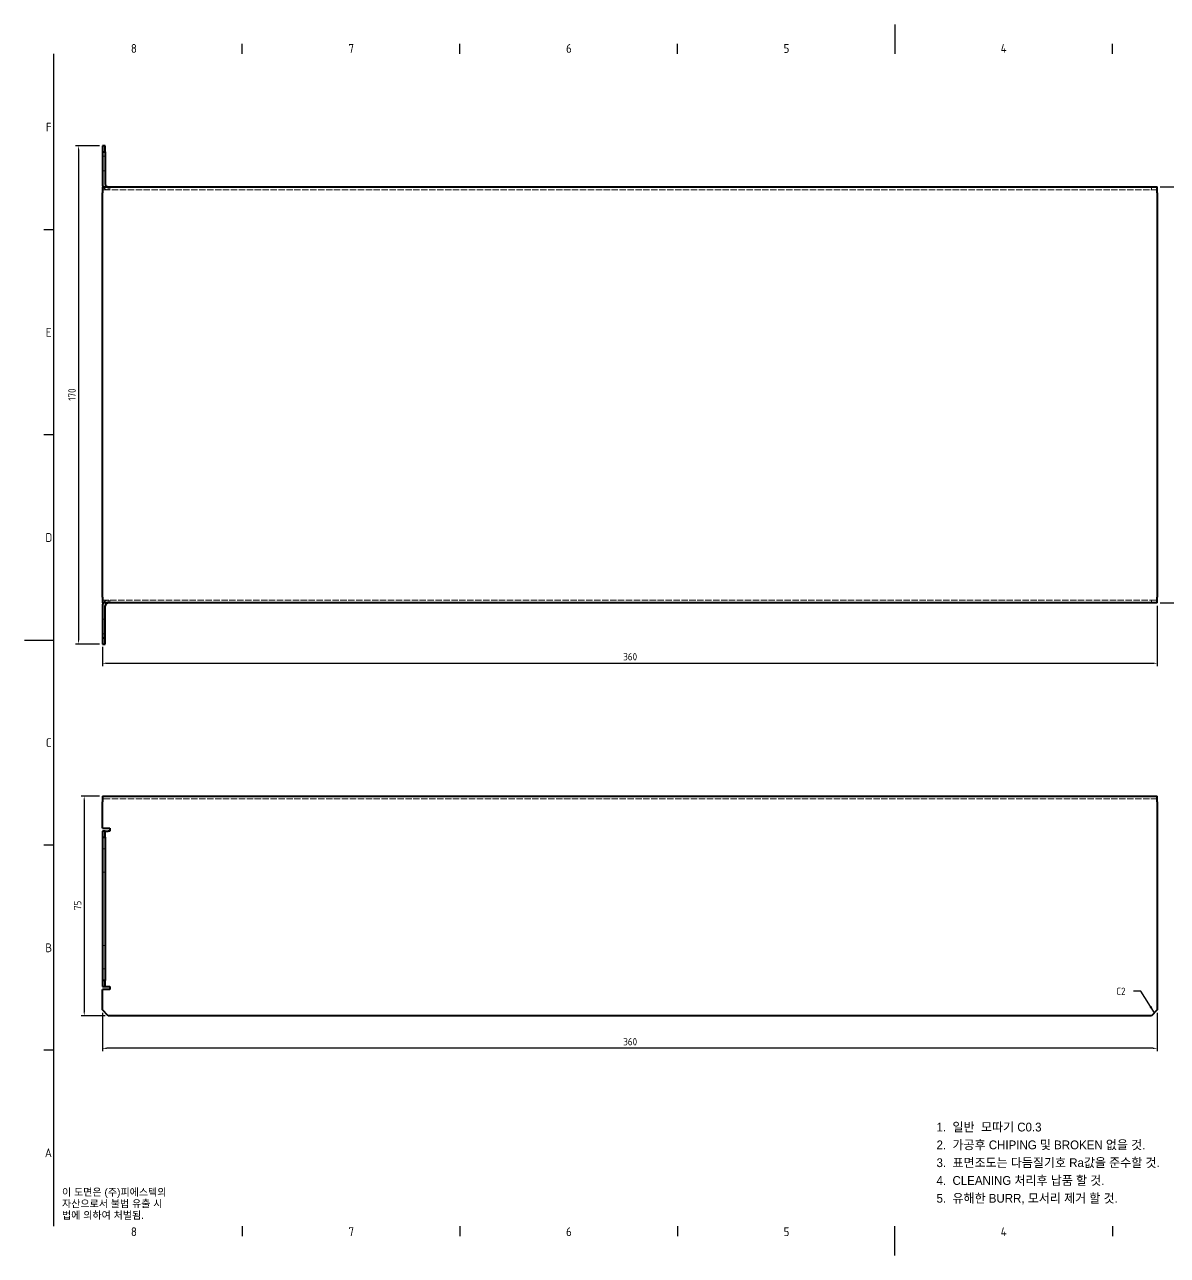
# Model space of a CAD drawing. Header units: millimetres. Extents: x 0 to 594, y 0 to 420.
# Drawn here: x 0 to 390, y 0 to 420 of the extents above; entities that cross this region are included whole.
import ezdxf

# ---------------------------------------------------------------- set-up
doc = ezdxf.new("R2010")
doc.units = ezdxf.units.MM
doc.linetypes.add('DASHED', pattern=[0.2067, 0.1654, -0.0413])
doc.layers.get('0').update_dxf_attribs({"color": 3, "lineweight": 25})
for name, color, linetype, lineweight in [('가려진 것(ISO)', 2, 'DASHED', 18), ('가시적인 것(ISO)', 3, 'Continuous', 40), ('경계(ISO)', 7, 'Continuous', 25), ('기호(ISO)', 5, 'Continuous', 25), ('치수(ISO)', 2, 'Continuous', 25)]:
    doc.layers.add(name, color=color, linetype=linetype, lineweight=lineweight)
doc.styles.add('ISO Proportional', font='arial.ttf')
doc.styles.add('문자 텍스트_PSTEK_POSCO', font='isocp.shx')
doc.styles.add('치수 텍스트_PSTEK_POSCO', font='isocp.shx')
doc.dimstyles.new('치수_PSTEK_POSCO', dxfattribs={"dimtxt": 2.5, "dimasz": 1.5, "dimexe": 1, "dimexo": 1, "dimgap": 1, "dimtad": 1, "dimrnd": 1e-08, "dimdsep": 46, "dimtxsty": '치수 텍스트_PSTEK_POSCO', "dimcen": 0.09, "dimdle": 10, "dimclrd": 7, "dimclre": 7, "dimclrt": 2, "dimadec": 1, "dimazin": 2, "dimtfac": 1, "dimtmove": 0, "dimatfit": 3, "dimfxl": 0, "dimtolj": 1, "dimlwd": -1, "dimlwe": -1, "dimarcsym": 0})
doc.dimstyles.new('치수_PSTEK_POSCO$7', dxfattribs={"dimtxt": 2.5, "dimasz": 2.5, "dimexe": 1, "dimexo": 1, "dimgap": 1, "dimtad": 1, "dimrnd": 1e-08, "dimdsep": 46, "dimtxsty": '치수 텍스트_PSTEK_POSCO', "dimcen": 0.09, "dimdle": 10, "dimclrd": 7, "dimclre": 7, "dimclrt": 2, "dimadec": 1, "dimazin": 2, "dimtfac": 1, "dimtmove": 0, "dimatfit": 3, "dimfxl": 0, "dimtolj": 1, "dimlwd": -1, "dimlwe": -1, "dimarcsym": 0})

# ---------------------------------------------------------------- blocks, each defined once
blk = doc.blocks.new('경계 Default Border')
at = {"layer": '경계(ISO)'}
for p, q in [((74.25, 410), (74.25, 413.4)), ((148.5, 410), (148.5, 413.4)), ((222.75, 410), (222.75, 413.4)), ((371.25, 410), (371.25, 413.4)), ((10, 350), (6.6, 350)), ((10, 280), (6.6, 280)), ((10, 140), (6.6, 140)), ((10, 70), (6.6, 70)), ((74.25, 10), (74.25, 6.6)), ((148.5, 10), (148.5, 6.6)), ((222.75, 10), (222.75, 6.6)), ((371.25, 10), (371.25, 6.6))]:
    blk.add_line(p, q, dxfattribs=at)
at = {"layer": '경계(ISO)', "flags": 128}
for points in [[(297, 420), (297, 410)], [(10, 10), (10, 410)], [(0, 210), (10, 210)], [(297, 0), (297, 10)]]:
    blk.add_lwpolyline(points, dxfattribs=at)
at = {"layer": '경계(ISO)', "color": 2, "char_height": 3, "attachment_point": 7, "style": '문자 텍스트_PSTEK_POSCO'}
for s, insert in [('8', (36.27, 410.37)), ('7', (110.52, 410.39)), ('6', (184.77, 410.37)), ('5', (259.02, 410.37)), ('4', (333.1, 410.4)), ('F', (7.24, 383.5)), ('E', (7.24, 313.47)), ('D', (7.08, 243.47)), ('C', (7.24, 173.47)), ('B', (7.08, 103.47)), ('A', (6.91, 33.49)), ('8', (36.27, 6.57)), ('7', (110.52, 6.59)), ('6', (184.77, 6.57)), ('5', (259.02, 6.57)), ('4', (333.1, 6.6))]:
    blk.add_mtext(s, dxfattribs=dict(at, insert=insert))
blk = doc.blocks.new('주석-STS 판금')
at = {"layer": '기호(ISO)', "color": 2, "insert": (-40.78, 13.83), "char_height": 3, "width": 104.0081, "attachment_point": 1, "line_spacing_factor": 1.214608, "style": 'ISO Proportional'}
blk.add_mtext('\\f굴림|b0|i0;\\H3.0000;1.  일반  모따기 C0.3\\P2.  가공후 CHIPING 및 BROKEN 없을 것.\\P3.  표면조도는 다듬질기호 Ra값을 준수할 것.\\P4.  CLEANING 처리후 납품 할 것.\\P5.  유해한 BURR, 모서리 제거 할 것.', dxfattribs=at)
blk = doc.blocks.new('*D22')
at = {"layer": 'Defpoints', "color": 0}
for p in [(26.54, 83.76), (386.54, 83.76), (26.54, 70.66)]:
    blk.add_point(p, dxfattribs=at)
at = {"layer": '치수(ISO)', "color": 7}
for p, q in [((26.54, 82.76), (26.54, 69.66)), ((386.54, 82.76), (386.54, 69.66)), ((385.04, 70.66), (28.04, 70.66))]:
    blk.add_line(p, q, dxfattribs=at)
for points in [[(28.04, 70.91), (28.04, 70.41), (26.54, 70.66)], [(385.04, 70.91), (385.04, 70.41), (386.54, 70.66)]]:
    blk.add_solid(points, dxfattribs=at)
at = {"layer": '치수(ISO)', "color": 2, "insert": (204.28, 72.91), "char_height": 2.5, "attachment_point": 4, "style": '치수 텍스트_PSTEK_POSCO'}
blk.add_mtext('\\A1;360', dxfattribs=at)
blk = doc.blocks.new('*D23')
at = {"layer": 'Defpoints', "color": 0}
for p in [(26.54, 156.76), (20.35, 81.76), (28.54, 81.76)]:
    blk.add_point(p, dxfattribs=at)
at = {"layer": '치수(ISO)', "color": 7}
for p, q in [((25.54, 156.76), (19.35, 156.76)), ((20.35, 155.26), (20.35, 83.26)), ((27.54, 81.76), (19.35, 81.76))]:
    blk.add_line(p, q, dxfattribs=at)
for points in [[(20.1, 155.26), (20.6, 155.26), (20.35, 156.76)], [(20.1, 83.26), (20.6, 83.26), (20.35, 81.76)]]:
    blk.add_solid(points, dxfattribs=at)
at = {"layer": '치수(ISO)', "color": 2, "insert": (18.1, 117.83), "char_height": 2.5, "attachment_point": 4, "rotation": 90, "style": '치수 텍스트_PSTEK_POSCO'}
blk.add_mtext('\\A1;75', dxfattribs=at)
blk = doc.blocks.new('*D24')
at = {"layer": 'Defpoints', "color": 0}
for p in [(26.54, 378.63), (18.41, 208.63), (26.54, 208.63)]:
    blk.add_point(p, dxfattribs=at)
at = {"layer": '치수(ISO)', "color": 7}
for p, q in [((25.54, 378.63), (17.41, 378.63)), ((18.41, 377.13), (18.41, 210.13)), ((25.54, 208.63), (17.41, 208.63))]:
    blk.add_line(p, q, dxfattribs=at)
for points in [[(18.16, 377.13), (18.66, 377.13), (18.41, 378.63)], [(18.16, 210.13), (18.66, 210.13), (18.41, 208.63)]]:
    blk.add_solid(points, dxfattribs=at)
at = {"layer": '치수(ISO)', "color": 2, "insert": (16.16, 291.63), "char_height": 2.5, "attachment_point": 4, "rotation": 90, "style": '치수 텍스트_PSTEK_POSCO'}
blk.add_mtext('\\A1;170', dxfattribs=at)
blk = doc.blocks.new('*D25')
at = {"layer": 'Defpoints', "color": 0}
for p in [(386.54, 364.63), (386.54, 222.63), (396.54, 222.63)]:
    blk.add_point(p, dxfattribs=at)
at = {"layer": '치수(ISO)', "color": 7}
for p, q in [((387.54, 364.63), (397.54, 364.63)), ((396.54, 363.13), (396.54, 224.13)), ((387.54, 222.63), (397.54, 222.63))]:
    blk.add_line(p, q, dxfattribs=at)
for points in [[(396.29, 363.13), (396.79, 363.13), (396.54, 364.63)], [(396.29, 224.13), (396.79, 224.13), (396.54, 222.63)]]:
    blk.add_solid(points, dxfattribs=at)
at = {"layer": '치수(ISO)', "color": 2, "insert": (394.28, 291.43), "char_height": 2.5, "attachment_point": 4, "rotation": 90, "style": '치수 텍스트_PSTEK_POSCO'}
blk.add_mtext('\\A1;142', dxfattribs=at)
blk = doc.blocks.new('*D26')
at = {"layer": 'Defpoints', "color": 0}
for p in [(386.54, 222.63), (26.54, 208.63), (386.54, 202.05)]:
    blk.add_point(p, dxfattribs=at)
at = {"layer": '치수(ISO)', "color": 7}
for p, q in [((386.54, 221.63), (386.54, 201.05)), ((26.54, 207.63), (26.54, 201.05)), ((28.04, 202.05), (385.04, 202.05))]:
    blk.add_line(p, q, dxfattribs=at)
for points in [[(28.04, 202.3), (28.04, 201.8), (26.54, 202.05)], [(385.04, 202.3), (385.04, 201.8), (386.54, 202.05)]]:
    blk.add_solid(points, dxfattribs=at)
at = {"layer": '치수(ISO)', "color": 2, "insert": (204.28, 204.3), "char_height": 2.5, "attachment_point": 4, "style": '치수 텍스트_PSTEK_POSCO'}
blk.add_mtext('\\A1;360', dxfattribs=at)

msp = doc.modelspace()

# ---------------------------------------------------------------- linework, layer by layer
at = {"layer": '가려진 것(ISO)', "ltscale": 1.904597}
for p, q in [((27.535, 375.129), (26.535, 375.129)), ((27.535, 370.129), (26.535, 370.129)), ((28.535, 364.629), (28.535, 363.629)), ((29.035, 364.629), (29.035, 363.629)), ((384.535, 363.629), (384.535, 364.629)), ((28.535, 223.629), (28.535, 222.629)), ((29.035, 222.629), (29.035, 223.629)), ((384.535, 222.629), (384.535, 223.629)), ((27.535, 217.129), (26.535, 217.129)), ((27.535, 212.129), (26.535, 212.129)), ((27.535, 138.761), (26.535, 138.761)), ((27.535, 130.761), (26.535, 130.761)), ((27.535, 105.761), (26.535, 105.761)), ((27.535, 97.761), (26.535, 97.761))]:
    msp.add_line(p, q, dxfattribs=at)
at = {"layer": '가려진 것(ISO)', "ltscale": 13.095147}
for p, q in [((386.535, 363.629), (26.535, 363.629)), ((26.535, 223.629), (386.535, 223.629)), ((386.535, 155.761), (26.535, 155.761))]:
    msp.add_line(p, q, dxfattribs=at)
at = {"layer": '가려진 것(ISO)', "ltscale": 3.989087}
for centre, start, end in [((28.535, 365.629), 210, 270), ((28.535, 221.629), 90, 150)]:
    msp.add_arc(centre, 2, start, end, dxfattribs=at)
at = {"layer": '가시적인 것(ISO)'}
for p, q in [((26.535, 378.629), (26.535, 376.629)), ((27.535, 378.629), (26.535, 378.629)), ((27.535, 376.629), (27.535, 378.629)), ((26.535, 376.629), (27.535, 376.629)), ((26.535, 376.629), (26.535, 365.629)), ((27.535, 376.629), (27.535, 365.629)), ((26.535, 364.629), (386.535, 364.629)), ((26.535, 364.629), (26.535, 362.629)), ((26.535, 224.629), (26.535, 362.629)), ((386.535, 362.629), (386.535, 364.629)), ((386.535, 362.629), (386.535, 224.629)), ((26.535, 224.629), (26.535, 222.629)), ((386.535, 222.629), (26.535, 222.629)), ((386.535, 222.629), (386.535, 224.629)), ((26.535, 221.629), (26.535, 210.629)), ((27.535, 210.629), (27.535, 221.629)), ((26.535, 210.629), (26.535, 208.629)), ((27.535, 210.629), (26.535, 210.629)), ((27.535, 208.629), (27.535, 210.629)), ((26.535, 208.629), (27.535, 208.629)), ((26.535, 156.761), (386.535, 156.761)), ((26.535, 156.761), (26.535, 154.761)), ((386.535, 154.761), (386.535, 156.761)), ((26.535, 145.761), (26.535, 154.761)), ((386.535, 154.761), (386.535, 83.761)), ((26.535, 145.761), (29.035, 145.761)), ((26.535, 144.761), (26.535, 142.761)), ((27.535, 144.761), (26.535, 144.761)), ((27.535, 142.761), (27.535, 144.761)), ((27.535, 144.761), (28.535, 144.761)), ((29.035, 144.761), (28.535, 144.761)), ((29.035, 145.761), (29.035, 144.761)), ((26.535, 142.761), (27.535, 142.761)), ((26.535, 142.761), (26.535, 93.761)), ((27.535, 142.761), (27.535, 93.761)), ((26.535, 93.761), (26.535, 91.761)), ((27.535, 93.761), (26.535, 93.761)), ((27.535, 91.761), (27.535, 93.761)), ((26.535, 91.761), (27.535, 91.761)), ((26.535, 83.761), (26.535, 90.761)), ((29.035, 90.761), (26.535, 90.761)), ((27.535, 91.761), (28.535, 91.761)), ((28.535, 91.761), (29.035, 91.761)), ((29.035, 91.761), (29.035, 90.761)), ((28.535, 81.761), (26.535, 83.761)), ((384.535, 81.761), (28.535, 81.761)), ((386.535, 83.761), (384.535, 81.761))]:
    msp.add_line(p, q, dxfattribs=at)
for centre, radius, start, end in [((28.535, 365.629), 2, 180, 210), ((28.535, 365.629), 1, 180, 270), ((28.535, 221.629), 2, 150, 180), ((28.535, 221.629), 1, 90, 180)]:
    msp.add_arc(centre, radius, start, end, dxfattribs=at)

# ---------------------------------------------------------------- block references
for name, p in [('경계 Default Border', (0, 0)), ('주석-STS 판금', (351.978, 31.454))]:
    msp.add_blockref(name, p)

# ---------------------------------------------------------------- texts
at = {"layer": '기호(ISO)', "color": 2, "insert": (372.553, 90.12), "char_height": 2.5, "attachment_point": 4, "style": '치수 텍스트_PSTEK_POSCO'}
msp.add_mtext('{C2}', dxfattribs=at)
at = {"layer": '기호(ISO)', "color": 2, "insert": (12.755, 17.515), "char_height": 2.5, "width": 39.3061, "attachment_point": 4, "line_spacing_factor": 0.944221, "style": '문자 텍스트_PSTEK_POSCO'}
msp.add_mtext('{\\fArial|b0|i0;\\H2.5000;이 도면은 (주)피에스텍의\\P자산으로서 불법 유출 시 \\P법에 의하여 처벌됨.}', dxfattribs=at)

# ---------------------------------------------------------------- dimensions: what is measured, and where the dimension line sits
at = {"layer": '치수(ISO)', "color": 7}
for base, p1, p2, angle, picture, middle in [((18.414, 208.629), (26.535, 378.629), (26.535, 208.629), 90, '*D24', (18.414, 293.629)), ((396.535, 222.629), (386.535, 364.629), (386.535, 222.629), 270, '*D25', (396.535, 293.629)), ((386.535, 202.047), (26.535, 208.629), (386.535, 222.629), 180, '*D26', (206.535, 202.047)), ((20.347, 81.761), (26.535, 156.761), (28.535, 81.761), 90, '*D23', (20.347, 119.261)), ((26.535, 70.662), (386.535, 83.761), (26.535, 83.761), 180, '*D22', (206.535, 70.662))]:
    dim = msp.add_linear_dim(base=base, p1=p1, p2=p2, angle=angle, dimstyle='치수_PSTEK_POSCO', override={"dimdec": 2, "dimtp": 0, "dimtm": 0, "dimtdec": 2, "dimtofl": 0, "dimatfit": 1}, dxfattribs=at)
    dim.commit()
    dim.dimension.update_dxf_attribs({"geometry": picture, "text_midpoint": middle, "dimtype": 160})

# ---------------------------------------------------------------- leaders
at = {"layer": '기호(ISO)', "color": 7, "annotation_type": 0, "has_hookline": 1, "hookline_direction": 1, "text_width": 3.017}
msp.add_leader([(385.535, 82.761), (380.945, 90.12), (378.445, 90.12)], dimstyle='치수_PSTEK_POSCO$7', override={"dimtad": 0}, dxfattribs=at)

doc.saveas('drawing.dxf')
